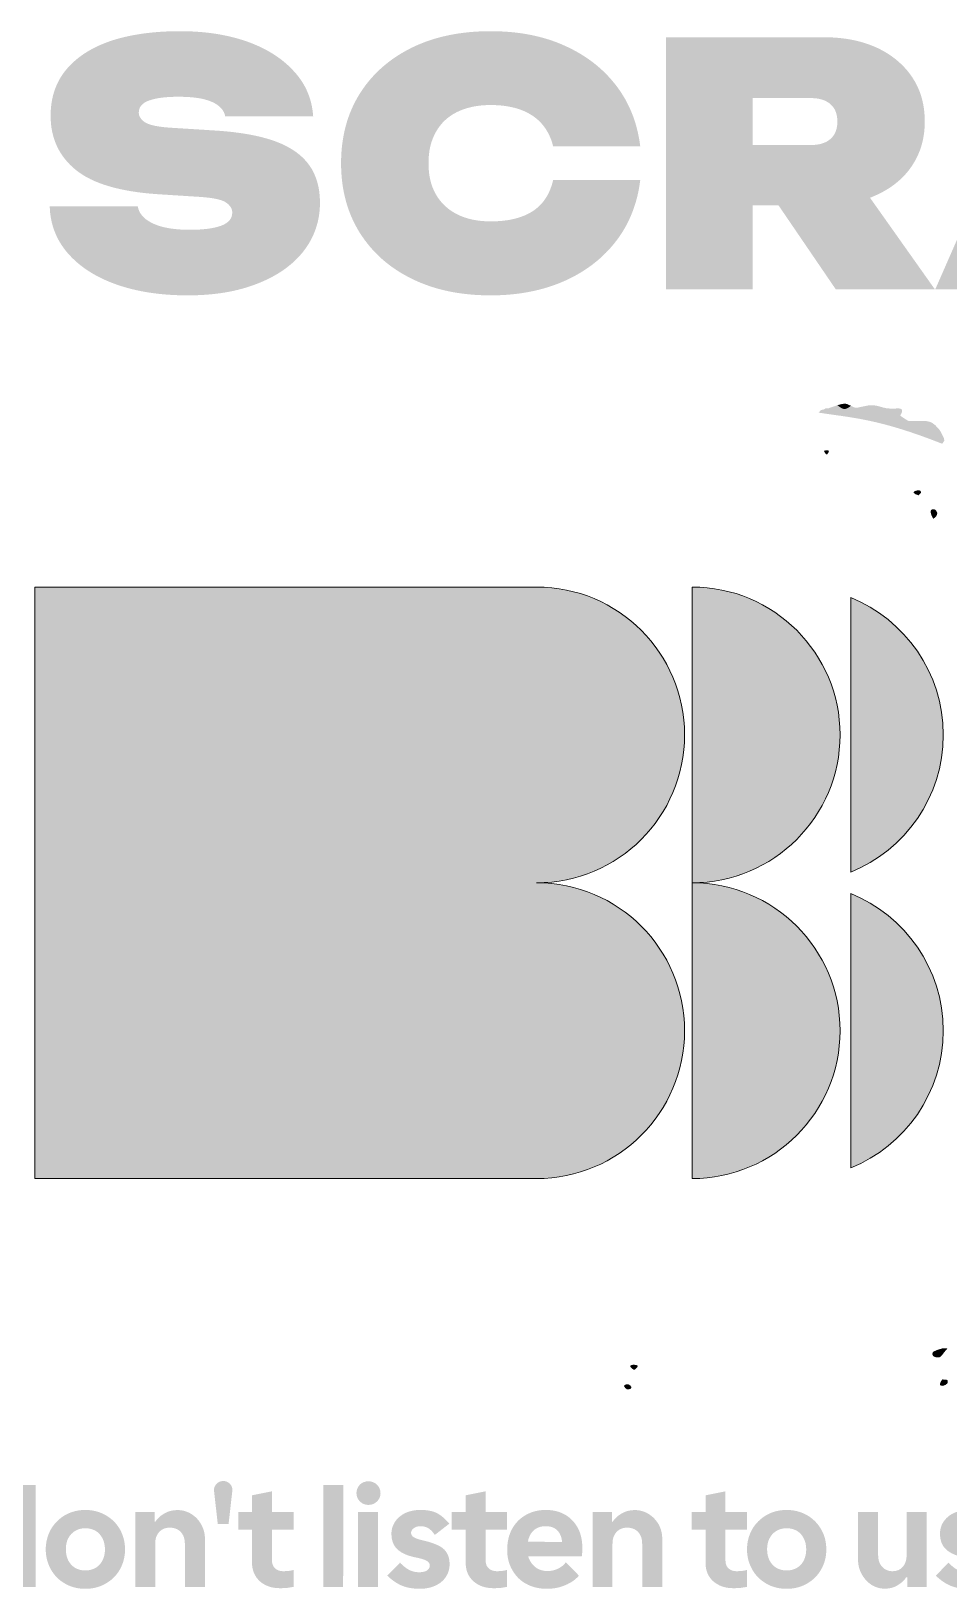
# Model space of a CAD drawing. Header units: millimetres. Extents: x 1061 to 1250, y 28 to 134.
# Drawn here: x 1129.8 to 1191.9, y 28.5 to 134 of the extents above; entities that cross this region are included whole.
import ezdxf

# ---------------------------------------------------------------- set-up
doc = ezdxf.new("R2010")
doc.units = ezdxf.units.MM

msp = doc.modelspace()

# ---------------------------------------------------------------- hatches: boundary and pattern name
at = {"true_color": 0x000000, "transparency": 33554687}
h = msp.add_hatch(color=18, dxfattribs=at)
edge = h.paths.add_edge_path(flags=0)
edge.add_spline(control_points=[(1131.03, 122.09), (1131.03, 122.09), (1136.99, 122.09), (1136.99, 122.09), (1137.05, 121.76), (1137.22, 121.48), (1137.51, 121.24), (1137.8, 121.01), (1138.2, 120.82), (1138.7, 120.69), (1139.2, 120.57), (1139.8, 120.5), (1140.49, 120.5), (1141.41, 120.5), (1142.11, 120.59), (1142.62, 120.77), (1143.13, 120.96), (1143.39, 121.25), (1143.39, 121.66), (1143.39, 121.94), (1143.24, 122.17), (1142.95, 122.36), (1142.66, 122.55), (1142.07, 122.67), (1141.18, 122.73), (1141.18, 122.73), (1138.36, 122.91), (1138.36, 122.91), (1135.79, 123.08), (1133.94, 123.63), (1132.8, 124.55), (1131.66, 125.48), (1131.09, 126.7), (1131.09, 128.22), (1131.09, 129.49), (1131.46, 130.55), (1132.19, 131.4), (1132.92, 132.25), (1133.94, 132.89), (1135.25, 133.32), (1136.56, 133.74), (1138.1, 133.95), (1139.86, 133.95), (1141.57, 133.95), (1143.09, 133.71), (1144.42, 133.24), (1145.75, 132.76), (1146.8, 132.09), (1147.58, 131.22), (1148.37, 130.36), (1148.79, 129.35), (1148.87, 128.19), (1148.87, 128.19), (1142.91, 128.19), (1142.91, 128.19), (1142.86, 128.47), (1142.71, 128.7), (1142.46, 128.9), (1142.21, 129.1), (1141.86, 129.25), (1141.41, 129.36), (1140.95, 129.46), (1140.4, 129.51), (1139.74, 129.51), (1138.91, 129.51), (1138.25, 129.43), (1137.77, 129.26), (1137.3, 129.1), (1137.06, 128.82), (1137.06, 128.44), (1137.06, 128.19), (1137.2, 127.97), (1137.48, 127.78), (1137.76, 127.6), (1138.3, 127.48), (1139.11, 127.42), (1139.11, 127.42), (1142.29, 127.22), (1142.29, 127.22), (1143.96, 127.11), (1145.31, 126.86), (1146.34, 126.48), (1147.38, 126.09), (1148.13, 125.55), (1148.61, 124.87), (1149.09, 124.19), (1149.33, 123.35), (1149.33, 122.34), (1149.33, 121.09), (1148.95, 119.99), (1148.21, 119.04), (1147.47, 118.1), (1146.42, 117.37), (1145.08, 116.85), (1143.74, 116.32), (1142.17, 116.06), (1140.38, 116.06), (1138.53, 116.06), (1136.91, 116.31), (1135.51, 116.81), (1134.11, 117.31), (1133.03, 118.02), (1132.24, 118.93), (1131.46, 119.84), (1131.06, 120.9), (1131.03, 122.09)], knot_values=[0, 0, 0, 0, 1, 1, 1, 2, 2, 2, 3, 3, 3, 4, 4, 4, 5, 5, 5, 6, 6, 6, 7, 7, 7, 8, 8, 8, 9, 9, 9, 10, 10, 10, 11, 11, 11, 12, 12, 12, 13, 13, 13, 14, 14, 14, 15, 15, 15, 16, 16, 16, 17, 17, 17, 18, 18, 18, 19, 19, 19, 20, 20, 20, 21, 21, 21, 22, 22, 22, 23, 23, 23, 24, 24, 24, 25, 25, 25, 26, 26, 26, 27, 27, 27, 28, 28, 28, 29, 29, 29, 30, 30, 30, 31, 31, 31, 32, 32, 32, 33, 33, 33, 34, 34, 34, 35, 35, 35, 35], degree=3, periodic=1)
h = msp.add_hatch(color=18, dxfattribs=at)
edge = h.paths.add_edge_path(flags=0)
edge.add_spline(control_points=[(1171.02, 123.87), (1170.83, 122.31), (1170.3, 120.94), (1169.41, 119.77), (1168.52, 118.6), (1167.35, 117.69), (1165.9, 117.04), (1164.44, 116.39), (1162.77, 116.06), (1160.89, 116.06), (1158.85, 116.06), (1157.08, 116.43), (1155.56, 117.18), (1154.04, 117.92), (1152.86, 118.97), (1152.02, 120.31), (1151.18, 121.65), (1150.76, 123.22), (1150.76, 125.01), (1150.76, 126.8), (1151.18, 128.37), (1152.02, 129.71), (1152.86, 131.05), (1154.04, 132.09), (1155.56, 132.84), (1157.08, 133.58), (1158.85, 133.95), (1160.89, 133.95), (1162.77, 133.95), (1164.44, 133.63), (1165.9, 132.97), (1167.35, 132.32), (1168.52, 131.41), (1169.41, 130.24), (1170.3, 129.07), (1170.83, 127.71), (1171.02, 126.15), (1171.02, 126.15), (1165.12, 126.15), (1165.12, 126.15), (1164.98, 126.74), (1164.73, 127.24), (1164.37, 127.66), (1164.01, 128.08), (1163.53, 128.4), (1162.95, 128.62), (1162.36, 128.84), (1161.68, 128.95), (1160.89, 128.95), (1160.01, 128.95), (1159.25, 128.79), (1158.62, 128.48), (1157.99, 128.17), (1157.51, 127.72), (1157.18, 127.12), (1156.84, 126.53), (1156.68, 125.83), (1156.68, 125.01), (1156.68, 124.19), (1156.84, 123.49), (1157.18, 122.9), (1157.51, 122.32), (1157.99, 121.87), (1158.62, 121.55), (1159.25, 121.23), (1160.01, 121.07), (1160.89, 121.07), (1161.68, 121.07), (1162.36, 121.17), (1162.95, 121.38), (1163.53, 121.58), (1164.01, 121.89), (1164.37, 122.31), (1164.73, 122.73), (1164.98, 123.25), (1165.12, 123.87), (1165.12, 123.87), (1171.02, 123.87), (1171.02, 123.87)], knot_values=[0, 0, 0, 0, 1, 1, 1, 2, 2, 2, 3, 3, 3, 4, 4, 4, 5, 5, 5, 6, 6, 6, 7, 7, 7, 8, 8, 8, 9, 9, 9, 10, 10, 10, 11, 11, 11, 12, 12, 12, 13, 13, 13, 14, 14, 14, 15, 15, 15, 16, 16, 16, 17, 17, 17, 18, 18, 18, 19, 19, 19, 20, 20, 20, 21, 21, 21, 22, 22, 22, 23, 23, 23, 24, 24, 24, 25, 25, 25, 26, 26, 26, 26], degree=3, periodic=1)
h = msp.add_hatch(color=18, dxfattribs=at)
edge = h.paths.add_edge_path(flags=0)
edge.add_spline(control_points=[(1178.64, 122.16), (1178.64, 122.16), (1178.64, 116.47), (1178.64, 116.47), (1178.64, 116.47), (1172.77, 116.47), (1172.77, 116.47), (1172.77, 116.47), (1172.77, 133.54), (1172.77, 133.54), (1172.77, 133.54), (1183.46, 133.54), (1183.46, 133.54), (1184.83, 133.54), (1186.02, 133.3), (1187.05, 132.83), (1188.07, 132.35), (1188.87, 131.68), (1189.44, 130.83), (1190.01, 129.98), (1190.29, 128.98), (1190.29, 127.83), (1190.29, 126.71), (1190.01, 125.72), (1189.44, 124.86), (1188.87, 124), (1188.07, 123.34), (1187.05, 122.87), (1186.89, 122.8), (1186.74, 122.73), (1186.58, 122.67), (1186.58, 122.67), (1190.97, 116.47), (1190.97, 116.47), (1190.97, 116.47), (1184.26, 116.47), (1184.26, 116.47), (1184.26, 116.47), (1180.38, 122.16), (1180.38, 122.16), (1180.38, 122.16), (1178.64, 122.16), (1178.64, 122.16)], knot_values=[0, 0, 0, 0, 1, 1, 1, 2, 2, 2, 3, 3, 3, 4, 4, 4, 5, 5, 5, 6, 6, 6, 7, 7, 7, 8, 8, 8, 9, 9, 9, 10, 10, 10, 11, 11, 11, 12, 12, 12, 13, 13, 13, 14, 14, 14, 14], degree=3, periodic=1)
edge = h.paths.add_edge_path(flags=0)
edge.add_spline(control_points=[(1178.64, 126.24), (1178.64, 126.24), (1182.55, 126.24), (1182.55, 126.24), (1183.13, 126.24), (1183.58, 126.37), (1183.9, 126.65), (1184.21, 126.92), (1184.37, 127.31), (1184.37, 127.83), (1184.37, 128.35), (1184.21, 128.74), (1183.9, 129.01), (1183.58, 129.29), (1183.13, 129.42), (1182.55, 129.42), (1182.55, 129.42), (1178.64, 129.42), (1178.64, 129.42), (1178.64, 129.42), (1178.64, 126.24), (1178.64, 126.24)], knot_values=[0, 0, 0, 0, 1, 1, 1, 2, 2, 2, 3, 3, 3, 4, 4, 4, 5, 5, 5, 6, 6, 6, 7, 7, 7, 7], degree=3, periodic=1)
h = msp.add_hatch(color=18, dxfattribs=at)
h.paths.add_polyline_path([(1198.42, 119.34), (1197.26, 116.47), (1191, 116.47), (1198.48, 133.54), (1206.31, 133.54), (1213.8, 116.47), (1207.54, 116.47), (1206.38, 119.34)], flags=0)
h.paths.add_polyline_path([(1204.48, 124.01), (1202.4, 129.1), (1200.32, 124.01)], flags=0)
at = {"true_color": 0x080808, "transparency": 33554687}
h = msp.add_hatch(color=18, dxfattribs=at)
edge = h.paths.add_edge_path(flags=0)
edge.add_spline(control_points=[(1184.37, 108.62), (1184.96, 108.8), (1184.96, 108.72), (1185.29, 108.58), (1184.86, 108.27), (1184.81, 108.3), (1184.37, 108.62)], knot_values=[0, 0, 0, 0, 1, 1, 1, 2, 2, 2, 2], degree=3, periodic=1)
h = msp.add_hatch(color=18, dxfattribs=at)
edge = h.paths.add_edge_path(flags=0)
edge.add_spline(control_points=[(1186.09, 108.53), (1187.21, 108.83), (1187.19, 108.3), (1188.37, 108.4), (1188.79, 108.44), (1188.85, 108.27), (1188.62, 107.92), (1187.98, 107.44), (1187.92, 107.78), (1186.6, 108.1), (1186.6, 108.1), (1186.34, 108.16), (1186.34, 108.16), (1186.11, 108.25), (1186.17, 108.29), (1186.09, 108.53)], knot_values=[0, 0, 0, 0, 1, 1, 1, 2, 2, 2, 3, 3, 3, 4, 4, 4, 5, 5, 5, 5], degree=3, periodic=1)
h = msp.add_hatch(color=18, dxfattribs=at)
edge = h.paths.add_edge_path(flags=0)
edge.add_spline(control_points=[(1184.37, 108.62), (1184.81, 108.3), (1184.86, 108.27), (1185.29, 108.58), (1185.68, 108.37), (1185.67, 108.46), (1186.09, 108.53), (1186.17, 108.29), (1186.11, 108.25), (1186.34, 108.16), (1186.34, 108.16), (1186.6, 108.1), (1186.6, 108.1), (1187.92, 107.78), (1187.98, 107.44), (1188.62, 107.92), (1188.91, 107.72), (1188.88, 107.73), (1189.19, 107.55), (1189.54, 106.79), (1190.93, 106.95), (1191.2, 107.06), (1191.36, 106.87), (1191.34, 106.87), (1191.59, 106.39), (1191.59, 106.39), (1191.61, 106.22), (1191.61, 106.22), (1191.61, 106.22), (1191.47, 106.01), (1191.47, 106.01), (1187.13, 107.73), (1185.31, 107.77), (1183.1, 108.12), (1183.1, 108.12), (1183.26, 108.3), (1183.26, 108.3), (1183.26, 108.3), (1183.43, 108.32), (1183.43, 108.32), (1183.43, 108.32), (1183.59, 108.42), (1183.59, 108.42), (1183.59, 108.42), (1183.76, 108.41), (1183.76, 108.41), (1184.32, 108.61), (1184.32, 108.6), (1184.37, 108.62)], knot_values=[0, 0, 0, 0, 1, 1, 1, 2, 2, 2, 3, 3, 3, 4, 4, 4, 5, 5, 5, 6, 6, 6, 7, 7, 7, 8, 8, 8, 9, 9, 9, 10, 10, 10, 11, 11, 11, 12, 12, 12, 13, 13, 13, 14, 14, 14, 15, 15, 15, 16, 16, 16, 16], degree=3, periodic=1)
h = msp.add_hatch(color=18, dxfattribs=at)
edge = h.paths.add_edge_path(flags=0)
edge.add_spline(control_points=[(1189.19, 107.55), (1190.41, 107.51), (1190.6, 107.73), (1191.2, 107.06), (1190.93, 106.95), (1189.54, 106.79), (1189.19, 107.55)], knot_values=[0, 0, 0, 0, 1, 1, 1, 2, 2, 2, 2], degree=3, periodic=1)
h = msp.add_hatch(color=18, dxfattribs=at)
edge = h.paths.add_edge_path(flags=0)
edge.add_spline(control_points=[(1183.45, 105.55), (1183.71, 105.55), (1183.89, 105.63), (1183.75, 105.39), (1183.62, 105.16), (1183.58, 105.31), (1183.45, 105.55)], knot_values=[0, 0, 0, 0, 1, 1, 1, 2, 2, 2, 2], degree=3, periodic=1)
h = msp.add_hatch(color=18, dxfattribs=at)
edge = h.paths.add_edge_path(flags=0)
edge.add_spline(control_points=[(1189.86, 102.52), (1189.11, 102.75), (1189.88, 102.92), (1189.97, 102.84), (1190.13, 102.68), (1190, 102.7), (1189.86, 102.52)], knot_values=[0, 0, 0, 0, 1, 1, 1, 2, 2, 2, 2], degree=3, periodic=1)
h = msp.add_hatch(color=18, dxfattribs=at)
edge = h.paths.add_edge_path(flags=0)
edge.add_spline(control_points=[(1190.86, 100.93), (1190.41, 101.72), (1190.95, 101.58), (1190.99, 101.55), (1191.36, 101.23), (1190.9, 100.96), (1190.86, 100.93)], knot_values=[0, 0, 0, 0, 1, 1, 1, 2, 2, 2, 2], degree=3, periodic=1)
at = {"true_color": 0x000000, "transparency": 33554687}
h = msp.add_hatch(color=18, dxfattribs=at)
edge = h.paths.add_edge_path(flags=0)
edge.add_spline(control_points=[(1174.53, 76.28), (1174.53, 76.28), (1174.53, 96.31), (1174.53, 96.31), (1180.06, 96.31), (1184.55, 91.83), (1184.55, 86.3), (1184.55, 80.77), (1180.06, 76.28), (1174.53, 76.28)], knot_values=[0, 0, 0, 0, 1, 1, 1, 2, 2, 2, 3, 3, 3, 3], degree=3, periodic=1)
edge = h.paths.add_edge_path(flags=0)
edge.add_spline(control_points=[(1174.53, 76.28), (1180.06, 76.28), (1184.55, 71.79), (1184.55, 66.26), (1184.55, 60.73), (1180.06, 56.25), (1174.53, 56.25), (1174.53, 56.25), (1174.53, 76.28), (1174.53, 76.28)], knot_values=[0, 0, 0, 0, 1, 1, 1, 2, 2, 2, 3, 3, 3, 3], degree=3, periodic=1)
edge = h.paths.add_edge_path(flags=0)
edge.add_spline(control_points=[(1185.27, 95.59), (1188.95, 94.1), (1191.54, 90.5), (1191.54, 86.3), (1191.54, 82.09), (1188.95, 78.49), (1185.27, 77.01), (1185.27, 77.01), (1185.27, 95.59), (1185.27, 95.59)], knot_values=[0, 0, 0, 0, 1, 1, 1, 2, 2, 2, 3, 3, 3, 3], degree=3, periodic=1)
edge = h.paths.add_edge_path(flags=0)
edge.add_spline(control_points=[(1164, 56.25), (1164, 56.25), (1130.02, 56.25), (1130.02, 56.25), (1130.02, 56.25), (1130.02, 96.31), (1130.02, 96.31), (1130.02, 96.31), (1164, 96.31), (1164, 96.31), (1169.53, 96.31), (1174.02, 91.83), (1174.02, 86.3), (1174.02, 80.77), (1169.53, 76.28), (1164, 76.28), (1169.53, 76.28), (1174.02, 71.79), (1174.02, 66.26), (1174.02, 60.73), (1169.53, 56.25), (1164, 56.25)], knot_values=[0, 0, 0, 0, 1, 1, 1, 2, 2, 2, 3, 3, 3, 4, 4, 4, 5, 5, 5, 6, 6, 6, 7, 7, 7, 7], degree=3, periodic=1)
edge = h.paths.add_edge_path(flags=0)
edge.add_spline(control_points=[(1185.27, 75.55), (1188.95, 74.07), (1191.54, 70.47), (1191.54, 66.26), (1191.54, 62.06), (1188.95, 58.46), (1185.27, 56.97), (1185.27, 56.97), (1185.27, 75.55), (1185.27, 75.55)], knot_values=[0, 0, 0, 0, 1, 1, 1, 2, 2, 2, 3, 3, 3, 3], degree=3, periodic=1)
at = {"true_color": 0x080808, "transparency": 33554687}
h = msp.add_hatch(color=18, dxfattribs=at)
edge = h.paths.add_edge_path(flags=0)
edge.add_spline(control_points=[(1191.82, 44.73), (1191.37, 44.27), (1191.45, 44.06), (1191, 44.16), (1190.72, 44.22), (1190.79, 44.49), (1190.87, 44.53), (1191.57, 44.85), (1191.75, 44.76), (1191.82, 44.73)], knot_values=[0, 0, 0, 0, 1, 1, 1, 2, 2, 2, 3, 3, 3, 3], degree=3, periodic=1)
h = msp.add_hatch(color=18, dxfattribs=at)
edge = h.paths.add_edge_path(flags=0)
edge.add_spline(control_points=[(1170.6, 43.29), (1170.04, 43.64), (1170.57, 43.65), (1170.6, 43.64), (1171.14, 43.63), (1170.62, 43.3), (1170.6, 43.29)], knot_values=[0, 0, 0, 0, 1, 1, 1, 2, 2, 2, 2], degree=3, periodic=1)
h = msp.add_hatch(color=18, dxfattribs=at)
edge = h.paths.add_edge_path(flags=0)
edge.add_spline(control_points=[(1170.11, 41.97), (1169.91, 42.15), (1169.82, 42.25), (1170.08, 42.32), (1170.33, 42.38), (1170.68, 41.96), (1170.11, 41.97)], knot_values=[0, 0, 0, 0, 1, 1, 1, 2, 2, 2, 2], degree=3, periodic=1)
h = msp.add_hatch(color=18, dxfattribs=at)
edge = h.paths.add_edge_path(flags=0)
edge.add_spline(control_points=[(1191.47, 42.65), (1191.73, 42.6), (1191.86, 42.72), (1191.84, 42.44), (1191.82, 42.22), (1190.97, 41.98), (1191.47, 42.65)], knot_values=[0, 0, 0, 0, 1, 1, 1, 2, 2, 2, 2], degree=3, periodic=1)
at = {"true_color": 0x000000, "transparency": 33554687}
h = msp.add_hatch(color=18, dxfattribs=at)
edge = h.paths.add_edge_path(flags=0)
edge.add_spline(control_points=[(1127.13, 28.47), (1126.65, 28.47), (1126.21, 28.59), (1125.83, 28.83), (1125.45, 29.08), (1125.15, 29.41), (1124.94, 29.82), (1124.72, 30.22), (1124.62, 30.66), (1124.62, 31.14), (1124.62, 31.61), (1124.72, 32.05), (1124.94, 32.46), (1125.15, 32.87), (1125.45, 33.19), (1125.83, 33.44), (1126.21, 33.68), (1126.65, 33.81), (1127.13, 33.81), (1127.48, 33.81), (1127.8, 33.73), (1128.09, 33.56), (1128.38, 33.4), (1128.57, 33.18), (1128.66, 32.91), (1128.66, 32.91), (1128.72, 32.91), (1128.72, 32.91), (1128.72, 32.91), (1128.72, 35.5), (1128.72, 35.5), (1128.72, 35.5), (1130.08, 35.5), (1130.08, 35.5), (1130.08, 35.5), (1130.08, 28.6), (1130.08, 28.6), (1130.08, 28.6), (1128.77, 28.6), (1128.77, 28.6), (1128.77, 28.6), (1128.77, 29.35), (1128.77, 29.35), (1128.77, 29.35), (1128.7, 29.35), (1128.7, 29.35), (1128.61, 29.09), (1128.41, 28.87), (1128.12, 28.71), (1127.83, 28.55), (1127.5, 28.47), (1127.13, 28.47)], knot_values=[0, 0, 0, 0, 1, 1, 1, 2, 2, 2, 3, 3, 3, 4, 4, 4, 5, 5, 5, 6, 6, 6, 7, 7, 7, 8, 8, 8, 9, 9, 9, 10, 10, 10, 11, 11, 11, 12, 12, 12, 13, 13, 13, 14, 14, 14, 15, 15, 15, 16, 16, 16, 17, 17, 17, 17], degree=3, periodic=1)
edge = h.paths.add_edge_path(flags=0)
edge.add_spline(control_points=[(1127.35, 29.71), (1127.62, 29.71), (1127.85, 29.77), (1128.06, 29.9), (1128.26, 30.02), (1128.43, 30.19), (1128.55, 30.41), (1128.66, 30.63), (1128.72, 30.87), (1128.72, 31.14), (1128.72, 31.55), (1128.59, 31.89), (1128.33, 32.17), (1128.08, 32.44), (1127.75, 32.57), (1127.35, 32.57), (1126.96, 32.57), (1126.63, 32.44), (1126.37, 32.17), (1126.11, 31.89), (1125.98, 31.55), (1125.98, 31.15), (1125.98, 30.73), (1126.11, 30.39), (1126.37, 30.12), (1126.63, 29.85), (1126.96, 29.71), (1127.35, 29.71)], knot_values=[0, 0, 0, 0, 1, 1, 1, 2, 2, 2, 3, 3, 3, 4, 4, 4, 5, 5, 5, 6, 6, 6, 7, 7, 7, 8, 8, 8, 9, 9, 9, 9], degree=3, periodic=1)
h = msp.add_hatch(color=18, dxfattribs=at)
edge = h.paths.add_edge_path(flags=0)
edge.add_spline(control_points=[(1142.16, 35.06), (1142.13, 35.26), (1142.19, 35.43), (1142.31, 35.56), (1142.44, 35.7), (1142.6, 35.77), (1142.78, 35.77), (1142.97, 35.77), (1143.12, 35.7), (1143.25, 35.56), (1143.37, 35.43), (1143.42, 35.26), (1143.39, 35.06), (1143.39, 35.06), (1143.14, 32.85), (1143.14, 32.85), (1143.14, 32.85), (1142.41, 32.85), (1142.41, 32.85), (1142.41, 32.85), (1142.16, 35.06), (1142.16, 35.06)], knot_values=[0, 0, 0, 0, 1, 1, 1, 2, 2, 2, 3, 3, 3, 4, 4, 4, 5, 5, 5, 6, 6, 6, 7, 7, 7, 7], degree=3, periodic=1)
h = msp.add_hatch(color=18, dxfattribs=at)
edge = h.paths.add_edge_path(flags=0)
edge.add_spline(control_points=[(1144.73, 32.47), (1144.73, 32.47), (1143.8, 32.47), (1143.8, 32.47), (1143.8, 32.47), (1143.8, 33.67), (1143.8, 33.67), (1143.8, 33.67), (1144.73, 33.67), (1144.73, 33.67), (1144.73, 33.67), (1144.73, 34.8), (1144.73, 34.8), (1144.73, 34.8), (1146.08, 35.07), (1146.08, 35.07), (1146.08, 35.07), (1146.08, 33.67), (1146.08, 33.67), (1146.08, 33.67), (1147.54, 33.67), (1147.54, 33.67), (1147.54, 33.67), (1147.54, 32.47), (1147.54, 32.47), (1147.54, 32.47), (1146.08, 32.47), (1146.08, 32.47), (1146.08, 32.47), (1146.08, 30.39), (1146.08, 30.39), (1146.08, 30.15), (1146.16, 29.97), (1146.3, 29.84), (1146.45, 29.72), (1146.63, 29.66), (1146.83, 29.66), (1147.12, 29.66), (1147.36, 29.69), (1147.54, 29.75), (1147.54, 29.75), (1147.54, 28.6), (1147.54, 28.6), (1147.37, 28.57), (1147.23, 28.55), (1147.1, 28.53), (1146.98, 28.52), (1146.82, 28.51), (1146.62, 28.51), (1146.06, 28.51), (1145.61, 28.67), (1145.26, 28.98), (1144.91, 29.3), (1144.73, 29.71), (1144.73, 30.24), (1144.73, 30.24), (1144.73, 32.47), (1144.73, 32.47)], knot_values=[0, 0, 0, 0, 1, 1, 1, 2, 2, 2, 3, 3, 3, 4, 4, 4, 5, 5, 5, 6, 6, 6, 7, 7, 7, 8, 8, 8, 9, 9, 9, 10, 10, 10, 11, 11, 11, 12, 12, 12, 13, 13, 13, 14, 14, 14, 15, 15, 15, 16, 16, 16, 17, 17, 17, 18, 18, 18, 19, 19, 19, 19], degree=3, periodic=1)
msp.add_hatch(color=18, dxfattribs=at).paths.add_polyline_path([(1150.9, 28.6), (1149.55, 28.6), (1149.55, 29.72), (1149.56, 35.5), (1150.91, 35.5)], flags=0)
h = msp.add_hatch(color=18, dxfattribs=at)
edge = h.paths.add_edge_path(flags=0)
edge.add_spline(control_points=[(1152.61, 34.15), (1152.38, 34.15), (1152.19, 34.23), (1152.03, 34.39), (1151.88, 34.54), (1151.8, 34.73), (1151.8, 34.95), (1151.8, 35.17), (1151.88, 35.36), (1152.03, 35.52), (1152.19, 35.67), (1152.38, 35.75), (1152.61, 35.75), (1152.84, 35.75), (1153.04, 35.67), (1153.19, 35.52), (1153.35, 35.36), (1153.43, 35.17), (1153.43, 34.95), (1153.43, 34.73), (1153.35, 34.54), (1153.2, 34.39), (1153.04, 34.23), (1152.85, 34.15), (1152.61, 34.15)], knot_values=[0, 0, 0, 0, 1, 1, 1, 2, 2, 2, 3, 3, 3, 4, 4, 4, 5, 5, 5, 6, 6, 6, 7, 7, 7, 8, 8, 8, 8], degree=3, periodic=1)
h.paths.add_polyline_path([(1151.91, 33.67), (1153.26, 33.67), (1153.26, 28.6), (1151.91, 28.6)], flags=0)
h = msp.add_hatch(color=18, dxfattribs=at)
edge = h.paths.add_edge_path(flags=0)
edge.add_spline(control_points=[(1159.2, 32.47), (1159.2, 32.47), (1158.26, 32.47), (1158.26, 32.47), (1158.26, 32.47), (1158.26, 33.67), (1158.26, 33.67), (1158.26, 33.67), (1159.2, 33.67), (1159.2, 33.67), (1159.2, 33.67), (1159.2, 34.8), (1159.2, 34.8), (1159.2, 34.8), (1160.55, 35.07), (1160.55, 35.07), (1160.55, 35.07), (1160.55, 33.67), (1160.55, 33.67), (1160.55, 33.67), (1162, 33.67), (1162, 33.67), (1162, 33.67), (1162, 32.47), (1162, 32.47), (1162, 32.47), (1160.55, 32.47), (1160.55, 32.47), (1160.55, 32.47), (1160.55, 30.39), (1160.55, 30.39), (1160.55, 30.15), (1160.62, 29.97), (1160.77, 29.84), (1160.91, 29.72), (1161.09, 29.66), (1161.29, 29.66), (1161.59, 29.66), (1161.82, 29.69), (1162, 29.75), (1162, 29.75), (1162, 28.6), (1162, 28.6), (1161.83, 28.57), (1161.69, 28.55), (1161.57, 28.53), (1161.44, 28.52), (1161.28, 28.51), (1161.08, 28.51), (1160.53, 28.51), (1160.07, 28.67), (1159.72, 28.98), (1159.37, 29.3), (1159.2, 29.71), (1159.2, 30.24), (1159.2, 30.24), (1159.2, 32.47), (1159.2, 32.47)], knot_values=[0, 0, 0, 0, 1, 1, 1, 2, 2, 2, 3, 3, 3, 4, 4, 4, 5, 5, 5, 6, 6, 6, 7, 7, 7, 8, 8, 8, 9, 9, 9, 10, 10, 10, 11, 11, 11, 12, 12, 12, 13, 13, 13, 14, 14, 14, 15, 15, 15, 16, 16, 16, 17, 17, 17, 18, 18, 18, 19, 19, 19, 19], degree=3, periodic=1)
h = msp.add_hatch(color=18, dxfattribs=at)
edge = h.paths.add_edge_path(flags=0)
edge.add_spline(control_points=[(1175.44, 32.47), (1175.44, 32.47), (1174.5, 32.47), (1174.5, 32.47), (1174.5, 32.47), (1174.5, 33.67), (1174.5, 33.67), (1174.5, 33.67), (1175.44, 33.67), (1175.44, 33.67), (1175.44, 33.67), (1175.44, 34.8), (1175.44, 34.8), (1175.44, 34.8), (1176.79, 35.07), (1176.79, 35.07), (1176.79, 35.07), (1176.79, 33.67), (1176.79, 33.67), (1176.79, 33.67), (1178.24, 33.67), (1178.24, 33.67), (1178.24, 33.67), (1178.24, 32.47), (1178.24, 32.47), (1178.24, 32.47), (1176.79, 32.47), (1176.79, 32.47), (1176.79, 32.47), (1176.79, 30.39), (1176.79, 30.39), (1176.79, 30.15), (1176.86, 29.97), (1177.01, 29.84), (1177.15, 29.72), (1177.33, 29.66), (1177.53, 29.66), (1177.83, 29.66), (1178.06, 29.69), (1178.24, 29.75), (1178.24, 29.75), (1178.24, 28.6), (1178.24, 28.6), (1178.08, 28.57), (1177.93, 28.55), (1177.81, 28.53), (1177.68, 28.52), (1177.52, 28.51), (1177.32, 28.51), (1176.77, 28.51), (1176.32, 28.67), (1175.96, 28.98), (1175.61, 29.3), (1175.44, 29.71), (1175.44, 30.24), (1175.44, 30.24), (1175.44, 32.47), (1175.44, 32.47)], knot_values=[0, 0, 0, 0, 1, 1, 1, 2, 2, 2, 3, 3, 3, 4, 4, 4, 5, 5, 5, 6, 6, 6, 7, 7, 7, 8, 8, 8, 9, 9, 9, 10, 10, 10, 11, 11, 11, 12, 12, 12, 13, 13, 13, 14, 14, 14, 15, 15, 15, 16, 16, 16, 17, 17, 17, 18, 18, 18, 19, 19, 19, 19], degree=3, periodic=1)
h = msp.add_hatch(color=18, dxfattribs=at)
edge = h.paths.add_edge_path(flags=0)
edge.add_spline(control_points=[(1133.44, 28.47), (1132.94, 28.47), (1132.48, 28.58), (1132.07, 28.82), (1131.66, 29.05), (1131.34, 29.37), (1131.11, 29.78), (1130.88, 30.19), (1130.76, 30.64), (1130.76, 31.14), (1130.76, 31.63), (1130.88, 32.09), (1131.11, 32.5), (1131.34, 32.9), (1131.66, 33.22), (1132.07, 33.46), (1132.48, 33.69), (1132.94, 33.81), (1133.44, 33.81), (1133.94, 33.81), (1134.4, 33.69), (1134.81, 33.46), (1135.23, 33.22), (1135.55, 32.9), (1135.78, 32.5), (1136.01, 32.09), (1136.13, 31.63), (1136.13, 31.14), (1136.13, 30.64), (1136.01, 30.19), (1135.78, 29.78), (1135.55, 29.37), (1135.23, 29.05), (1134.81, 28.82), (1134.4, 28.58), (1133.94, 28.47), (1133.44, 28.47)], knot_values=[0, 0, 0, 0, 1, 1, 1, 2, 2, 2, 3, 3, 3, 4, 4, 4, 5, 5, 5, 6, 6, 6, 7, 7, 7, 8, 8, 8, 9, 9, 9, 10, 10, 10, 11, 11, 11, 12, 12, 12, 12], degree=3, periodic=1)
edge = h.paths.add_edge_path(flags=0)
edge.add_spline(control_points=[(1133.44, 29.71), (1133.7, 29.71), (1133.92, 29.77), (1134.13, 29.88), (1134.33, 30), (1134.48, 30.16), (1134.6, 30.38), (1134.71, 30.6), (1134.77, 30.85), (1134.77, 31.14), (1134.77, 31.42), (1134.71, 31.68), (1134.6, 31.89), (1134.48, 32.11), (1134.33, 32.28), (1134.13, 32.4), (1133.92, 32.51), (1133.7, 32.57), (1133.44, 32.57), (1133.06, 32.57), (1132.74, 32.44), (1132.49, 32.18), (1132.24, 31.92), (1132.12, 31.57), (1132.12, 31.14), (1132.12, 30.85), (1132.18, 30.6), (1132.29, 30.38), (1132.41, 30.16), (1132.56, 30), (1132.76, 29.88), (1132.96, 29.77), (1133.19, 29.71), (1133.44, 29.71)], knot_values=[0, 0, 0, 0, 1, 1, 1, 2, 2, 2, 3, 3, 3, 4, 4, 4, 5, 5, 5, 6, 6, 6, 7, 7, 7, 8, 8, 8, 9, 9, 9, 10, 10, 10, 11, 11, 11, 11], degree=3, periodic=1)
h = msp.add_hatch(color=18, dxfattribs=at)
edge = h.paths.add_edge_path(flags=0)
edge.add_spline(control_points=[(1136.82, 33.67), (1136.82, 33.67), (1138.13, 33.67), (1138.13, 33.67), (1138.13, 33.67), (1138.13, 33.02), (1138.13, 33.02), (1138.13, 33.02), (1138.19, 33.02), (1138.19, 33.02), (1138.33, 33.24), (1138.53, 33.42), (1138.79, 33.57), (1139.04, 33.72), (1139.35, 33.8), (1139.7, 33.8), (1140.03, 33.8), (1140.33, 33.71), (1140.61, 33.54), (1140.89, 33.37), (1141.12, 33.13), (1141.28, 32.84), (1141.45, 32.54), (1141.54, 32.21), (1141.54, 31.85), (1141.54, 31.85), (1141.54, 28.6), (1141.54, 28.6), (1141.54, 28.6), (1140.18, 28.6), (1140.18, 28.6), (1140.18, 28.6), (1140.18, 31.52), (1140.18, 31.52), (1140.18, 31.86), (1140.09, 32.12), (1139.9, 32.32), (1139.72, 32.51), (1139.47, 32.61), (1139.15, 32.61), (1138.85, 32.61), (1138.62, 32.51), (1138.44, 32.31), (1138.26, 32.12), (1138.17, 31.85), (1138.17, 31.52), (1138.17, 31.52), (1138.17, 28.6), (1138.17, 28.6), (1138.17, 28.6), (1136.82, 28.6), (1136.82, 28.6), (1136.82, 28.6), (1136.82, 33.67), (1136.82, 33.67)], knot_values=[0, 0, 0, 0, 1, 1, 1, 2, 2, 2, 3, 3, 3, 4, 4, 4, 5, 5, 5, 6, 6, 6, 7, 7, 7, 8, 8, 8, 9, 9, 9, 10, 10, 10, 11, 11, 11, 12, 12, 12, 13, 13, 13, 14, 14, 14, 15, 15, 15, 16, 16, 16, 17, 17, 17, 18, 18, 18, 18], degree=3, periodic=1)
h = msp.add_hatch(color=18, dxfattribs=at)
edge = h.paths.add_edge_path(flags=0)
edge.add_spline(control_points=[(1156.1, 28.47), (1155.63, 28.47), (1155.22, 28.54), (1154.88, 28.68), (1154.54, 28.83), (1154.21, 29.05), (1153.89, 29.36), (1153.89, 29.36), (1154.75, 30.24), (1154.75, 30.24), (1154.96, 30.02), (1155.16, 29.86), (1155.37, 29.75), (1155.57, 29.64), (1155.8, 29.59), (1156.05, 29.59), (1156.27, 29.59), (1156.45, 29.63), (1156.57, 29.71), (1156.7, 29.79), (1156.77, 29.9), (1156.77, 30.04), (1156.77, 30.18), (1156.7, 30.28), (1156.57, 30.36), (1156.44, 30.44), (1156.21, 30.51), (1155.88, 30.58), (1155.3, 30.69), (1154.87, 30.87), (1154.59, 31.13), (1154.31, 31.38), (1154.17, 31.74), (1154.17, 32.21), (1154.17, 32.49), (1154.25, 32.75), (1154.41, 33), (1154.56, 33.24), (1154.79, 33.44), (1155.09, 33.59), (1155.38, 33.73), (1155.73, 33.81), (1156.14, 33.81), (1156.62, 33.81), (1157, 33.73), (1157.28, 33.58), (1157.55, 33.43), (1157.82, 33.2), (1158.09, 32.88), (1158.09, 32.88), (1157.11, 32.12), (1157.11, 32.12), (1156.97, 32.33), (1156.82, 32.48), (1156.67, 32.57), (1156.52, 32.66), (1156.35, 32.71), (1156.14, 32.71), (1155.95, 32.71), (1155.8, 32.66), (1155.68, 32.57), (1155.56, 32.48), (1155.5, 32.38), (1155.5, 32.26), (1155.5, 32.14), (1155.56, 32.04), (1155.68, 31.96), (1155.8, 31.89), (1155.99, 31.82), (1156.25, 31.76), (1156.7, 31.66), (1157.06, 31.54), (1157.33, 31.41), (1157.59, 31.29), (1157.79, 31.12), (1157.91, 30.92), (1158.04, 30.72), (1158.11, 30.46), (1158.11, 30.14), (1158.11, 29.81), (1158.02, 29.52), (1157.85, 29.27), (1157.68, 29.01), (1157.44, 28.82), (1157.14, 28.68), (1156.83, 28.54), (1156.48, 28.47), (1156.1, 28.47)], knot_values=[0, 0, 0, 0, 1, 1, 1, 2, 2, 2, 3, 3, 3, 4, 4, 4, 5, 5, 5, 6, 6, 6, 7, 7, 7, 8, 8, 8, 9, 9, 9, 10, 10, 10, 11, 11, 11, 12, 12, 12, 13, 13, 13, 14, 14, 14, 15, 15, 15, 16, 16, 16, 17, 17, 17, 18, 18, 18, 19, 19, 19, 20, 20, 20, 21, 21, 21, 22, 22, 22, 23, 23, 23, 24, 24, 24, 25, 25, 25, 26, 26, 26, 27, 27, 27, 28, 28, 28, 29, 29, 29, 29], degree=3, periodic=1)
h = msp.add_hatch(color=18, dxfattribs=at)
edge = h.paths.add_edge_path(flags=0)
edge.add_spline(control_points=[(1163.43, 30.67), (1163.46, 30.56), (1163.51, 30.46), (1163.56, 30.36), (1163.67, 30.16), (1163.82, 29.99), (1164.02, 29.86), (1164.22, 29.74), (1164.46, 29.67), (1164.74, 29.67), (1164.99, 29.67), (1165.22, 29.73), (1165.45, 29.83), (1165.67, 29.94), (1165.85, 30.08), (1165.98, 30.26), (1165.98, 30.26), (1166.87, 29.36), (1166.87, 29.36), (1166.64, 29.1), (1166.34, 28.88), (1165.95, 28.72), (1165.57, 28.55), (1165.15, 28.47), (1164.7, 28.47), (1164.17, 28.47), (1163.7, 28.58), (1163.29, 28.81), (1162.88, 29.03), (1162.57, 29.35), (1162.35, 29.75), (1162.12, 30.15), (1162.01, 30.6), (1162.01, 31.1), (1162.01, 31.65), (1162.12, 32.14), (1162.35, 32.54), (1162.58, 32.95), (1162.89, 33.26), (1163.29, 33.48), (1163.69, 33.7), (1164.13, 33.81), (1164.63, 33.81), (1165.12, 33.81), (1165.56, 33.7), (1165.93, 33.49), (1166.3, 33.27), (1166.59, 32.97), (1166.8, 32.58), (1167, 32.19), (1167.1, 31.74), (1167.1, 31.23), (1167.1, 31.06), (1167.09, 30.87), (1167.06, 30.67), (1167.06, 30.67), (1163.43, 30.67), (1163.43, 30.67)], knot_values=[0, 0, 0, 0, 1, 1, 1, 2, 2, 2, 3, 3, 3, 4, 4, 4, 5, 5, 5, 6, 6, 6, 7, 7, 7, 8, 8, 8, 9, 9, 9, 10, 10, 10, 11, 11, 11, 12, 12, 12, 13, 13, 13, 14, 14, 14, 15, 15, 15, 16, 16, 16, 17, 17, 17, 18, 18, 18, 19, 19, 19, 19], degree=3, periodic=1)
edge = h.paths.add_edge_path(flags=0)
edge.add_spline(control_points=[(1163.41, 31.66), (1163.41, 31.66), (1165.73, 31.64), (1165.73, 31.64), (1165.7, 31.93), (1165.62, 32.16), (1165.48, 32.34), (1165.3, 32.58), (1165.01, 32.71), (1164.61, 32.71), (1164.23, 32.71), (1163.93, 32.58), (1163.7, 32.32), (1163.56, 32.15), (1163.46, 31.93), (1163.41, 31.66)], knot_values=[0, 0, 0, 0, 1, 1, 1, 2, 2, 2, 3, 3, 3, 4, 4, 4, 5, 5, 5, 5], degree=3, periodic=1)
h = msp.add_hatch(color=18, dxfattribs=at)
edge = h.paths.add_edge_path(flags=0)
edge.add_spline(control_points=[(1167.79, 33.67), (1167.79, 33.67), (1169.1, 33.67), (1169.1, 33.67), (1169.1, 33.67), (1169.1, 33.02), (1169.1, 33.02), (1169.1, 33.02), (1169.16, 33.02), (1169.16, 33.02), (1169.3, 33.24), (1169.5, 33.42), (1169.76, 33.57), (1170.02, 33.72), (1170.32, 33.8), (1170.67, 33.8), (1171, 33.8), (1171.3, 33.71), (1171.58, 33.54), (1171.86, 33.37), (1172.09, 33.13), (1172.26, 32.84), (1172.43, 32.54), (1172.51, 32.21), (1172.51, 31.85), (1172.51, 31.85), (1172.51, 28.6), (1172.51, 28.6), (1172.51, 28.6), (1171.15, 28.6), (1171.15, 28.6), (1171.15, 28.6), (1171.15, 31.52), (1171.15, 31.52), (1171.15, 31.86), (1171.06, 32.12), (1170.87, 32.32), (1170.69, 32.51), (1170.44, 32.61), (1170.13, 32.61), (1169.83, 32.61), (1169.59, 32.51), (1169.41, 32.31), (1169.23, 32.12), (1169.14, 31.85), (1169.14, 31.52), (1169.14, 31.52), (1169.14, 28.6), (1169.14, 28.6), (1169.14, 28.6), (1167.79, 28.6), (1167.79, 28.6), (1167.79, 28.6), (1167.79, 33.67), (1167.79, 33.67)], knot_values=[0, 0, 0, 0, 1, 1, 1, 2, 2, 2, 3, 3, 3, 4, 4, 4, 5, 5, 5, 6, 6, 6, 7, 7, 7, 8, 8, 8, 9, 9, 9, 10, 10, 10, 11, 11, 11, 12, 12, 12, 13, 13, 13, 14, 14, 14, 15, 15, 15, 16, 16, 16, 17, 17, 17, 18, 18, 18, 18], degree=3, periodic=1)
h = msp.add_hatch(color=18, dxfattribs=at)
edge = h.paths.add_edge_path(flags=0)
edge.add_spline(control_points=[(1180.93, 28.47), (1180.43, 28.47), (1179.97, 28.58), (1179.56, 28.82), (1179.16, 29.05), (1178.83, 29.37), (1178.6, 29.78), (1178.37, 30.19), (1178.25, 30.64), (1178.25, 31.14), (1178.25, 31.63), (1178.37, 32.09), (1178.6, 32.5), (1178.83, 32.9), (1179.16, 33.22), (1179.56, 33.46), (1179.97, 33.69), (1180.43, 33.81), (1180.93, 33.81), (1181.44, 33.81), (1181.89, 33.69), (1182.31, 33.46), (1182.72, 33.22), (1183.04, 32.9), (1183.27, 32.5), (1183.51, 32.09), (1183.62, 31.63), (1183.62, 31.14), (1183.62, 30.64), (1183.51, 30.19), (1183.27, 29.78), (1183.04, 29.37), (1182.72, 29.05), (1182.31, 28.82), (1181.89, 28.58), (1181.44, 28.47), (1180.93, 28.47)], knot_values=[0, 0, 0, 0, 1, 1, 1, 2, 2, 2, 3, 3, 3, 4, 4, 4, 5, 5, 5, 6, 6, 6, 7, 7, 7, 8, 8, 8, 9, 9, 9, 10, 10, 10, 11, 11, 11, 12, 12, 12, 12], degree=3, periodic=1)
edge = h.paths.add_edge_path(flags=0)
edge.add_spline(control_points=[(1180.93, 29.71), (1181.19, 29.71), (1181.42, 29.77), (1181.62, 29.88), (1181.82, 30), (1181.98, 30.16), (1182.09, 30.38), (1182.2, 30.6), (1182.26, 30.85), (1182.26, 31.14), (1182.26, 31.42), (1182.2, 31.68), (1182.09, 31.89), (1181.98, 32.11), (1181.82, 32.28), (1181.62, 32.4), (1181.42, 32.51), (1181.19, 32.57), (1180.93, 32.57), (1180.55, 32.57), (1180.23, 32.44), (1179.98, 32.18), (1179.74, 31.92), (1179.61, 31.57), (1179.61, 31.14), (1179.61, 30.85), (1179.67, 30.6), (1179.78, 30.38), (1179.9, 30.16), (1180.05, 30), (1180.25, 29.88), (1180.45, 29.77), (1180.68, 29.71), (1180.93, 29.71)], knot_values=[0, 0, 0, 0, 1, 1, 1, 2, 2, 2, 3, 3, 3, 4, 4, 4, 5, 5, 5, 6, 6, 6, 7, 7, 7, 8, 8, 8, 9, 9, 9, 10, 10, 10, 11, 11, 11, 11], degree=3, periodic=1)
h = msp.add_hatch(color=18, dxfattribs=at)
edge = h.paths.add_edge_path(flags=0)
edge.add_spline(control_points=[(1193.24, 28.47), (1192.77, 28.47), (1192.37, 28.54), (1192.02, 28.68), (1191.68, 28.83), (1191.35, 29.05), (1191.04, 29.36), (1191.04, 29.36), (1191.89, 30.24), (1191.89, 30.24), (1192.1, 30.02), (1192.31, 29.86), (1192.51, 29.75), (1192.72, 29.64), (1192.94, 29.59), (1193.19, 29.59), (1193.42, 29.59), (1193.59, 29.63), (1193.72, 29.71), (1193.85, 29.79), (1193.91, 29.9), (1193.91, 30.04), (1193.91, 30.18), (1193.84, 30.28), (1193.71, 30.36), (1193.58, 30.44), (1193.35, 30.51), (1193.02, 30.58), (1192.45, 30.69), (1192.02, 30.87), (1191.74, 31.13), (1191.46, 31.38), (1191.32, 31.74), (1191.32, 32.21), (1191.32, 32.49), (1191.39, 32.75), (1191.55, 33), (1191.71, 33.24), (1191.93, 33.44), (1192.23, 33.59), (1192.53, 33.73), (1192.88, 33.81), (1193.29, 33.81), (1193.77, 33.81), (1194.14, 33.73), (1194.42, 33.58), (1194.7, 33.43), (1194.97, 33.2), (1195.23, 32.88), (1195.23, 32.88), (1194.25, 32.12), (1194.25, 32.12), (1194.11, 32.33), (1193.97, 32.48), (1193.82, 32.57), (1193.67, 32.66), (1193.49, 32.71), (1193.29, 32.71), (1193.1, 32.71), (1192.94, 32.66), (1192.82, 32.57), (1192.71, 32.48), (1192.65, 32.38), (1192.65, 32.26), (1192.65, 32.14), (1192.71, 32.04), (1192.82, 31.96), (1192.94, 31.89), (1193.13, 31.82), (1193.39, 31.76), (1193.85, 31.66), (1194.21, 31.54), (1194.47, 31.41), (1194.73, 31.29), (1194.93, 31.12), (1195.06, 30.92), (1195.19, 30.72), (1195.25, 30.46), (1195.25, 30.14), (1195.25, 29.81), (1195.17, 29.52), (1195, 29.27), (1194.83, 29.01), (1194.59, 28.82), (1194.28, 28.68), (1193.98, 28.54), (1193.63, 28.47), (1193.24, 28.47)], knot_values=[0, 0, 0, 0, 1, 1, 1, 2, 2, 2, 3, 3, 3, 4, 4, 4, 5, 5, 5, 6, 6, 6, 7, 7, 7, 8, 8, 8, 9, 9, 9, 10, 10, 10, 11, 11, 11, 12, 12, 12, 13, 13, 13, 14, 14, 14, 15, 15, 15, 16, 16, 16, 17, 17, 17, 18, 18, 18, 19, 19, 19, 20, 20, 20, 21, 21, 21, 22, 22, 22, 23, 23, 23, 24, 24, 24, 25, 25, 25, 26, 26, 26, 27, 27, 27, 28, 28, 28, 29, 29, 29, 29], degree=3, periodic=1)
h = msp.add_hatch(color=18, dxfattribs=at)
edge = h.paths.add_edge_path(flags=0)
edge.add_spline(control_points=[(1187.56, 28.48), (1187.26, 28.48), (1186.97, 28.56), (1186.69, 28.73), (1186.42, 28.91), (1186.2, 29.14), (1186.03, 29.44), (1185.86, 29.74), (1185.77, 30.07), (1185.77, 30.43), (1185.77, 30.43), (1185.77, 33.67), (1185.77, 33.67), (1185.77, 33.67), (1187.13, 33.67), (1187.13, 33.67), (1187.13, 33.67), (1187.13, 30.76), (1187.13, 30.76), (1187.13, 30.43), (1187.22, 30.16), (1187.4, 29.96), (1187.58, 29.76), (1187.82, 29.66), (1188.11, 29.66), (1188.4, 29.66), (1188.63, 29.76), (1188.8, 29.96), (1188.97, 30.16), (1189.06, 30.43), (1189.06, 30.76), (1189.06, 30.76), (1189.06, 33.67), (1189.06, 33.67), (1189.06, 33.67), (1190.41, 33.67), (1190.41, 33.67), (1190.41, 33.67), (1190.41, 28.6), (1190.41, 28.6), (1190.41, 28.6), (1189.1, 28.6), (1189.1, 28.6), (1189.1, 28.6), (1189.1, 29.25), (1189.1, 29.25), (1189.1, 29.25), (1189.03, 29.25), (1189.03, 29.25), (1188.9, 29.04), (1188.7, 28.86), (1188.45, 28.71), (1188.2, 28.55), (1187.9, 28.48), (1187.56, 28.48)], knot_values=[0, 0, 0, 0, 1, 1, 1, 2, 2, 2, 3, 3, 3, 4, 4, 4, 5, 5, 5, 6, 6, 6, 7, 7, 7, 8, 8, 8, 9, 9, 9, 10, 10, 10, 11, 11, 11, 12, 12, 12, 13, 13, 13, 14, 14, 14, 15, 15, 15, 16, 16, 16, 17, 17, 17, 18, 18, 18, 18], degree=3, periodic=1)

# ---------------------------------------------------------------- linework, layer by layer
at = {"color": 18, "linetype": 'Continuous', "lineweight": 5, "true_color": 0x000000}
for points, knots in [([(1164, 56.25), (1164, 56.25), (1130.02, 56.25), (1130.02, 56.25), (1130.02, 56.25), (1130.02, 96.31), (1130.02, 96.31), (1130.02, 96.31), (1164, 96.31), (1164, 96.31), (1169.53, 96.31), (1174.02, 91.83), (1174.02, 86.3), (1174.02, 80.77), (1169.53, 76.28), (1164, 76.28), (1169.53, 76.28), (1174.02, 71.79), (1174.02, 66.26), (1174.02, 60.73), (1169.53, 56.25), (1164, 56.25)], [0, 0, 0, 0, 1, 1, 1, 2, 2, 2, 3, 3, 3, 4, 4, 4, 5, 5, 5, 6, 6, 6, 7, 7, 7, 7]), ([(1174.53, 76.28), (1174.53, 76.28), (1174.53, 96.31), (1174.53, 96.31), (1180.06, 96.31), (1184.55, 91.83), (1184.55, 86.3), (1184.55, 80.77), (1180.06, 76.28), (1174.53, 76.28)], [0, 0, 0, 0, 1, 1, 1, 2, 2, 2, 3, 3, 3, 3]), ([(1185.27, 95.59), (1188.95, 94.1), (1191.54, 90.5), (1191.54, 86.3), (1191.54, 82.09), (1188.95, 78.49), (1185.27, 77.01), (1185.27, 77.01), (1185.27, 95.59), (1185.27, 95.59)], [0, 0, 0, 0, 1, 1, 1, 2, 2, 2, 3, 3, 3, 3]), ([(1174.53, 76.28), (1180.06, 76.28), (1184.55, 71.79), (1184.55, 66.26), (1184.55, 60.73), (1180.06, 56.25), (1174.53, 56.25), (1174.53, 56.25), (1174.53, 76.28), (1174.53, 76.28)], [0, 0, 0, 0, 1, 1, 1, 2, 2, 2, 3, 3, 3, 3]), ([(1185.27, 75.55), (1188.95, 74.07), (1191.54, 70.47), (1191.54, 66.26), (1191.54, 62.06), (1188.95, 58.46), (1185.27, 56.97), (1185.27, 56.97), (1185.27, 75.55), (1185.27, 75.55)], [0, 0, 0, 0, 1, 1, 1, 2, 2, 2, 3, 3, 3, 3])]:
    msp.add_open_spline(points, degree=3, knots=knots, dxfattribs=at)

doc.saveas('drawing.dxf')
